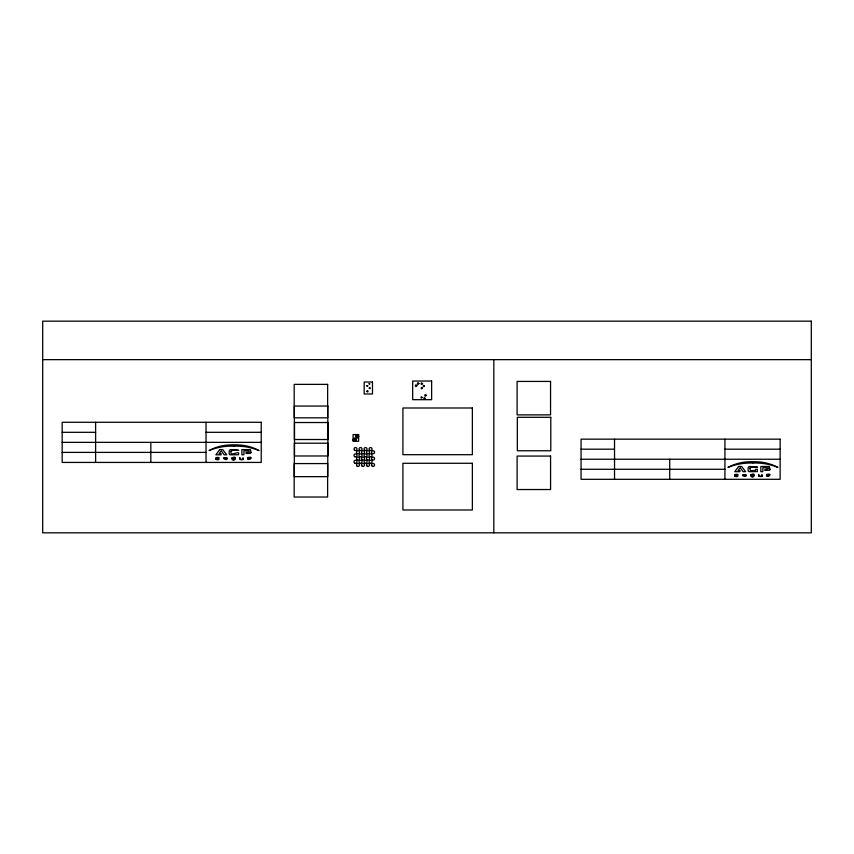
<?xml version="1.0" encoding="UTF-8"?>
<svg xmlns="http://www.w3.org/2000/svg" width="854" height="854" viewBox="0 0 854 854"><rect width="100%" height="100%" fill="white"/><g stroke="black" fill="none" stroke-linecap="round" stroke-linejoin="round"><path stroke-width="1.28" d="M42.7 359.651L811.3 359.651M62.161 432.316L95.616 432.316M206.027 432.316L261.228 432.316M355.616 436.415L358.627 436.415A1.505 1.505 0 0 0 356.374 435.102A1.505 1.505 0 0 0 356.374 437.718A1.505 1.505 0 0 0 358.627 436.415M353.108 439.757L356.118 439.757A1.505 1.505 0 0 0 353.866 438.454A1.505 1.505 0 0 0 353.866 441.059A1.505 1.505 0 0 0 356.118 439.757M62.161 442.361L261.228 442.361M581.062 449.193L614.528 449.193M724.929 449.193L780.14 449.193M62.161 452.396L206.027 452.396M216.404 458.011C223.769 458.555 214.365 455.662 215.806 459.217C217.909 461.075 221.602 457.904 216.404 459.292M232.437 457.968L234.615 457.968M581.062 459.238L780.14 459.238M232.437 459.313L234.615 459.313M240.401 459.271C243.422 461.352 242.846 454.541 243.273 459.409M243.07 459.601L240.049 459.527L239.782 457.563L240.209 459.078M581.062 469.273L724.929 469.273M735.315 474.888C742.724 475.379 733.106 472.604 734.718 476.137C737.098 477.866 740.301 474.643 735.315 476.169M751.339 474.845L753.527 474.845M759.313 476.148C762.323 478.229 761.747 471.419 762.174 476.286M751.339 476.19L753.527 476.19M761.981 476.479L758.907 476.372L758.694 474.44L759.11 475.956M753.719 475.048L753.719 475.988M751.146 475.048L751.146 475.988M735.091 475.102L735.091 475.945M724.929 439.159L724.929 479.307M669.728 459.238L669.728 479.307M614.528 439.159L614.528 479.307M493.825 359.651L493.825 532.832M357.121 434.91L357.121 437.921M354.613 438.251L354.613 441.262M234.818 458.171L234.818 459.11M232.235 458.171L232.235 459.11M216.179 458.224L216.179 459.068M206.027 422.282L206.027 462.43M150.827 442.361L150.827 462.43M95.616 422.282L95.616 462.43M422.164 397.441C420.574 399.928 420.595 395.114 422.164 397.441M424.993 398.252C423.765 400.846 423.253 395.925 424.993 398.306M426.327 395.359C424.15 398.54 424.459 392.306 426.327 395.359M366.782 391.356C368.65 393.79 368.255 388.773 366.793 391.303M366.772 385.859L367.775 385.912L366.772 385.859M369.067 383.82L369.899 383.905L369.077 383.766M369.195 388.154C370.807 390.161 370.358 385.987 369.195 388.111M227.345 458.384C226.844 462.142 218.795 455.492 227.345 458.384M230.996 451.264C229.374 458.15 240.433 448.916 238.469 454.734L230.431 454.808A1.238 1.238 0 0 1 229.192 453.57L229.192 451.296A1.729 1.729 0 0 1 230.922 449.567C247.062 451.766 233.622 448.457 230.996 451.222M231.808 458.16C233.729 464.683 238.512 453.837 231.808 458.16M251.065 452.481L250.243 453.453L246.048 453.463L246.048 452.406L249.058 452.406L249.187 450.933L243.977 450.805L243.902 454.734L241.906 454.808L241.831 449.642L250.403 449.62L251.065 452.481M746.257 475.262C746.076 478.603 737.717 473.127 746.257 475.294M749.897 468.141L750.314 470.565L755.374 470.575L755.523 469.305L757.306 469.305L757.381 471.611L749.332 471.686A1.238 1.238 0 0 1 748.104 470.447L748.104 468.173A1.729 1.729 0 0 1 749.833 466.444C765.974 468.27 752.31 465.718 749.908 468.067M750.709 475.037C752.705 481.453 757.317 470.757 750.719 474.984M769.977 469.358C769.977 469.796 769.657 470.212 769.23 470.319C754.861 470.394 779.392 467.96 762.889 467.682L762.814 471.611L760.818 471.686L760.818 466.444L769.305 466.497L769.977 469.358M416.891 385.666C414.745 388.751 415.065 382.56 416.891 385.666M418.919 383.574C416.784 386.648 417.083 380.478 418.919 383.574M422.378 388.132C421.086 390.566 420.659 385.837 422.378 388.132M422.581 383.659C420.67 386.787 420.563 380.606 422.581 383.659M424.406 385.997C423.136 388.559 422.602 383.734 424.406 385.997M226.865 458.256C224.132 460.103 224.015 456.346 226.865 458.256M745.766 475.134C743.77 476.799 742.318 473.404 745.766 475.102M219.734 449.567L215.859 454.808L221.079 454.808L221.079 453.623L219.158 453.623L221.271 450.763L224.175 454.808L226.726 454.808L222.723 449.567L219.734 449.567M738.635 466.444L734.771 471.686L739.98 471.686L739.98 470.501L738.059 470.501L740.172 467.64L743.087 471.686L745.627 471.686L741.624 466.444L738.635 466.444M248.215 457.904C247.735 461.352 254.172 456.687 248.215 457.904M767.116 474.781C766.646 478.229 773.073 473.564 767.116 474.781M247.788 457.563C246.08 462.783 255.944 455.737 247.788 457.563M766.7 474.44C764.97 479.66 774.866 472.604 766.7 474.44M234.039 446.098L228.477 446.226A58.019 58.019 0 0 0 209.059 450.56A46.479 46.479 0 0 1 227.933 445.041A85.923 85.923 0 0 1 240.155 445.041A46.479 46.479 0 0 1 259.018 450.56A58.019 58.019 0 0 0 239.6 446.226L234.039 446.098M752.95 462.975L747.389 463.103A58.019 58.019 0 0 0 727.96 467.437A46.479 46.479 0 0 1 746.834 461.918A85.923 85.923 0 0 1 759.057 461.918A46.479 46.479 0 0 1 777.93 467.437A58.019 58.019 0 0 0 758.501 463.103L752.95 462.975M811.3 321.168L42.7 321.168L42.7 532.832L811.3 532.832L811.3 321.168M431.633 381.044L412.674 381.044L412.674 399.683L431.633 399.683L431.633 381.044M550.552 381.428L517.097 381.428L517.097 414.884L550.552 414.884L550.552 381.428M372.483 382.026L364.188 382.026L364.188 393.982L372.483 393.982L372.483 382.026M327.637 384.375L294.182 384.375L294.182 417.83L327.637 417.83L327.637 384.375M327.829 406.056L294.374 406.056L294.374 439.522L327.829 439.522L327.829 406.056M472.369 407.988L402.917 407.998L402.917 454.691L472.369 454.691L472.369 407.988M550.787 417.296L517.332 417.296L517.332 450.763L550.787 450.763L550.787 417.296M261.228 422.282L62.161 422.282L62.161 462.43L261.228 462.43L261.228 422.282M327.957 422.527L294.502 422.527L294.502 455.983L327.957 455.983L327.957 422.527M358.627 434.569L353.108 434.569L353.108 441.262L358.627 441.262L358.627 434.569M780.14 439.159L581.062 439.159L581.062 479.307L780.14 479.307L780.14 439.159M327.776 443.205L294.32 443.205L294.32 476.66L327.776 476.66L327.776 443.205M550.574 456.068L517.118 456.068L517.118 489.534L550.574 489.534L550.574 456.068M472.369 463.274L402.917 463.295L402.917 509.987L472.369 509.987L472.369 463.274M327.616 463.573L294.16 463.573L294.16 497.028L327.616 497.028L327.616 463.573M369.803 450.357A1.505 1.505 0 0 0 372.066 449.055A1.505 1.505 0 0 0 369.803 447.752A1.505 1.505 0 0 0 369.803 450.357M372.312 453.538A1.505 1.505 0 0 0 374.575 452.236A1.505 1.505 0 0 0 372.312 450.923A1.505 1.505 0 0 0 372.312 453.538M369.803 456.709A1.505 1.505 0 0 0 372.066 455.406A1.505 1.505 0 0 0 369.803 454.104A1.505 1.505 0 0 0 369.803 456.709M372.312 459.89A1.505 1.505 0 0 0 374.575 458.587A1.505 1.505 0 0 0 372.312 457.285A1.505 1.505 0 0 0 372.312 459.89M369.803 463.071A1.505 1.505 0 0 0 372.066 461.768A1.505 1.505 0 0 0 369.803 460.466A1.505 1.505 0 0 0 369.803 463.071M372.312 466.252A1.505 1.505 0 0 0 374.575 464.95A1.505 1.505 0 0 0 372.312 463.637A1.505 1.505 0 0 0 372.312 466.252M364.786 450.357A1.505 1.505 0 0 0 367.049 449.055A1.505 1.505 0 0 0 364.786 447.752A1.505 1.505 0 0 0 364.786 450.357M367.295 453.538A1.505 1.505 0 0 0 369.558 452.236A1.505 1.505 0 0 0 367.295 450.923A1.505 1.505 0 0 0 367.295 453.538M364.786 456.709A1.505 1.505 0 0 0 367.049 455.406A1.505 1.505 0 0 0 364.786 454.104A1.505 1.505 0 0 0 364.786 456.709M367.295 459.89A1.505 1.505 0 0 0 369.558 458.587A1.505 1.505 0 0 0 367.295 457.285A1.505 1.505 0 0 0 367.295 459.89M364.786 463.071A1.505 1.505 0 0 0 367.049 461.768A1.505 1.505 0 0 0 364.786 460.466A1.505 1.505 0 0 0 364.786 463.071M367.295 466.252A1.505 1.505 0 0 0 369.558 464.95A1.505 1.505 0 0 0 367.295 463.637A1.505 1.505 0 0 0 367.295 466.252M359.769 450.357A1.505 1.505 0 0 0 362.032 449.055A1.505 1.505 0 0 0 359.769 447.752A1.505 1.505 0 0 0 359.769 450.357M362.277 453.538A1.505 1.505 0 0 0 364.541 452.236A1.505 1.505 0 0 0 362.277 450.923A1.505 1.505 0 0 0 362.277 453.538M359.769 456.709A1.505 1.505 0 0 0 362.032 455.406A1.505 1.505 0 0 0 359.769 454.104A1.505 1.505 0 0 0 359.769 456.709M362.277 459.89A1.505 1.505 0 0 0 364.541 458.587A1.505 1.505 0 0 0 362.277 457.285A1.505 1.505 0 0 0 362.277 459.89M359.769 463.071A1.505 1.505 0 0 0 362.032 461.768A1.505 1.505 0 0 0 359.769 460.466A1.505 1.505 0 0 0 359.769 463.071M362.277 466.252A1.505 1.505 0 0 0 364.541 464.95A1.505 1.505 0 0 0 362.277 463.637A1.505 1.505 0 0 0 362.277 466.252M354.752 450.357A1.505 1.505 0 0 0 357.015 449.055A1.505 1.505 0 0 0 354.752 447.752A1.505 1.505 0 0 0 354.752 450.357M357.26 453.538A1.505 1.505 0 0 0 359.523 452.236A1.505 1.505 0 0 0 357.26 450.923A1.505 1.505 0 0 0 357.26 453.538M354.752 456.709A1.505 1.505 0 0 0 357.015 455.406A1.505 1.505 0 0 0 354.752 454.104A1.505 1.505 0 0 0 354.752 456.709M357.26 459.89A1.505 1.505 0 0 0 359.523 458.587A1.505 1.505 0 0 0 357.26 457.285A1.505 1.505 0 0 0 357.26 459.89M354.752 463.071A1.505 1.505 0 0 0 357.015 461.768A1.505 1.505 0 0 0 354.752 460.466A1.505 1.505 0 0 0 354.752 463.071M357.26 466.252A1.505 1.505 0 0 0 359.523 464.95A1.505 1.505 0 0 0 357.26 463.637A1.505 1.505 0 0 0 357.26 466.252"/></g></svg>
